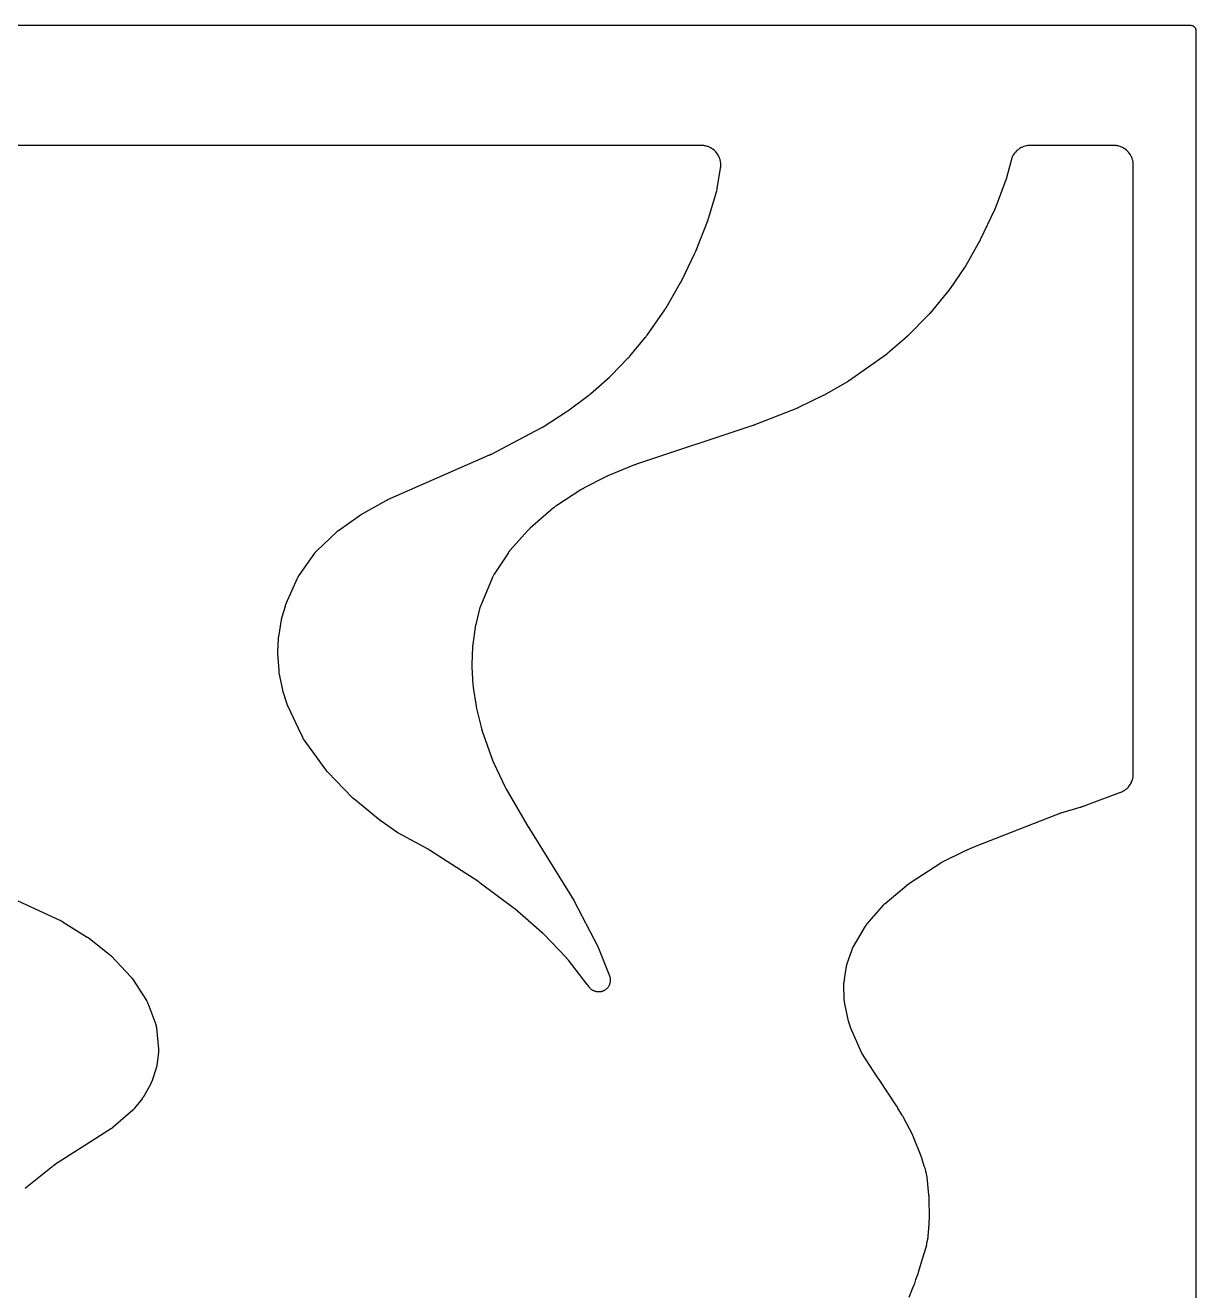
# Model space of a CAD drawing. Header units: millimetres. Extents: x 0 to 300, y 0 to 300.
# Drawn here: x 150 to 300.1, y 137.9 to 300.1 of the extents above; entities that cross this region are included whole.
import ezdxf

# ---------------------------------------------------------------- set-up
doc = ezdxf.new("R2010")
doc.units = ezdxf.units.MM
doc.layers.add('CUT', color=7, linetype='CONTINUOUS')

msp = doc.modelspace()

# ---------------------------------------------------------------- linework, layer by layer
at = {"layer": 'CUT'}
for points in [[(2.5578, 300.0625), (188.3057, 300.0625), (231.7327, 300.0625), (298.5245, 300.0625), (298.554, 300.0625), (299.4392, 300.0625), (299.5127, 300.0589), (299.5709, 300.0503), (299.6279, 300.036), (299.6833, 300.0162), (299.7365, 299.991), (299.7869, 299.9608), (299.8341, 299.9257), (299.8777, 299.8863), (299.9172, 299.8427), (299.9522, 299.7954), (299.9825, 299.745), (300.0076, 299.6918), (300.0274, 299.6365), (300.0417, 299.5794), (300.0504, 299.5212), (300.054, 299.4478), (300.054, 298.5625), (300.054, 297.442), (300.054, 109.8627)], [(263.331, 137.0648), (263.7799, 138.2602), (263.947, 138.6517), (263.9524, 138.6648), (263.9866, 138.7505), (263.9917, 138.7638), (264.032, 138.8723), (264.0368, 138.8857), (264.0669, 138.9729), (264.0714, 138.9864), (264.1769, 139.3172), (264.4306, 139.9929), (264.4349, 140.0048), (264.4622, 140.0824), (264.4663, 140.0944), (264.4985, 140.1925), (264.5023, 140.2046), (264.5263, 140.2832), (264.5298, 140.2954), (264.8444, 141.4109), (265.4659, 143.3604), (265.47, 143.3739), (265.496, 143.4624), (265.4998, 143.4761), (265.5141, 143.5296), (265.5208, 143.5572), (265.5599, 143.7372), (265.5653, 143.7651), (265.5745, 143.8197), (265.5767, 143.8337), (265.5898, 143.925), (265.5917, 143.9391), (265.6172, 144.152), (265.6428, 144.2425), (265.6467, 144.2573), (265.6712, 144.3534), (265.6748, 144.3683), (265.688, 144.4264), (265.6941, 144.4564), (265.7282, 144.6518), (265.7327, 144.682), (265.74, 144.7411), (265.7416, 144.7563), (265.7512, 144.8551), (265.7525, 144.8703), (265.8242, 145.876), (265.8593, 146.1685), (265.8613, 146.187), (265.872, 146.3078), (265.8733, 146.3264), (265.882, 146.4783), (265.8828, 146.4969), (265.886, 146.6181), (265.8862, 146.6367), (265.8857, 146.7378), (265.8997, 146.9344), (265.9005, 146.9471), (265.9046, 147.0303), (265.9051, 147.0431), (265.9081, 147.1476), (265.9083, 147.1604), (265.9089, 147.2437), (265.9089, 147.2565), (265.8727, 149.8047), (265.8722, 149.8214), (265.8678, 149.9276), (265.8674, 149.939), (265.8668, 149.9539), (265.8601, 150.0757), (265.8591, 150.0907), (265.8514, 150.1875), (265.85, 150.2024), (265.6129, 152.4617), (265.6114, 152.475), (265.6003, 152.5616), (265.5985, 152.5749), (265.5907, 152.6268), (265.5861, 152.6533), (265.5524, 152.8245), (265.5466, 152.8508), (265.5342, 152.9018), (265.5309, 152.9148), (265.5083, 152.9991), (265.5047, 153.0121), (265.4778, 153.1044), (265.4768, 153.1111), (265.4739, 153.1282), (265.4616, 153.1946), (265.4543, 153.2285), (265.4007, 153.447), (265.3914, 153.4804), (265.3716, 153.545), (265.3663, 153.5615), (265.3301, 153.6681), (265.3243, 153.6845), (265.2523, 153.8779), (264.9926, 154.7686), (264.9883, 154.7828), (264.9589, 154.875), (264.9542, 154.8891), (264.9145, 155.0038), (264.9095, 155.0178), (264.8756, 155.1083), (264.8702, 155.1222), (263.8854, 157.5675), (263.8798, 157.5809), (263.8425, 157.6675), (263.8366, 157.6808), (263.7871, 157.7884), (263.7808, 157.8015), (263.7394, 157.8862), (263.7328, 157.8992), (262.588, 160.1001), (262.5811, 160.1129), (262.5353, 160.196), (262.5281, 160.2087), (262.4681, 160.3116), (262.4606, 160.3241), (262.4108, 160.4048), (262.4029, 160.4172), (262.0994, 160.8836), (261.8723, 161.2995), (261.8658, 161.3111), (261.8226, 161.3863), (261.8158, 161.3978), (261.7594, 161.491), (261.7523, 161.5023), (261.7058, 161.5755), (261.6985, 161.5867), (259.4547, 164.9471), (259.3361, 165.1294), (259.2118, 165.3205), (258.7564, 166.0201), (257.2509, 168.3334), (255.8059, 171.6304), (255.8058, 171.6306), (255.8053, 171.6322), (255.7938, 171.6672), (255.5333, 172.4609), (255.145, 174.2744), (255.0822, 174.6561), (255.0753, 174.6983), (255.0726, 174.7145), (254.9995, 175.1592), (254.9466, 177.1074), (254.9463, 177.1174), (254.9461, 177.133), (254.9461, 177.1587), (254.9465, 177.1933), (254.9474, 177.2239), (254.9485, 177.2482), (254.9493, 177.2621), (254.9496, 177.2672), (254.952, 177.2972), (254.9584, 177.3639), (254.9631, 177.4038), (254.965, 177.4172), (254.9665, 177.4272), (255.1179, 178.4203), (255.2699, 179.4093), (255.2714, 179.4191), (255.274, 179.4344), (255.2785, 179.4596), (255.285, 179.4933), (255.2913, 179.5231), (255.2968, 179.5467), (255.2976, 179.5504), (255.298, 179.5518), (255.3057, 179.581), (255.3238, 179.6455), (255.3355, 179.6839), (255.3398, 179.6968), (255.343, 179.7063), (255.999, 181.622), (256.0027, 181.6325), (256.0077, 181.6467), (256.0237, 181.6884), (256.0522, 181.7572), (256.0613, 181.7782), (256.0743, 181.8053), (256.1077, 181.8716), (256.1287, 181.9109), (256.1361, 181.924), (256.1416, 181.9336), (257.7174, 184.6359), (257.7228, 184.6451), (257.7313, 184.6593), (257.7457, 184.6825), (257.7655, 184.7134), (257.7836, 184.7405), (257.7983, 184.7617), (257.8068, 184.7738), (257.81, 184.7782), (257.8291, 184.8039), (257.8727, 184.8602), (257.8996, 184.8933), (257.9089, 184.9043), (257.9159, 184.9124), (260.0129, 187.3151), (260.0189, 187.3219), (260.0282, 187.3323), (260.0438, 187.3494), (260.065, 187.372), (260.0841, 187.3918), (260.0995, 187.4072), (260.1084, 187.416), (260.1117, 187.4193), (260.1314, 187.4379), (260.1756, 187.4785), (260.2027, 187.5024), (260.212, 187.5103), (260.2189, 187.5161), (263.2485, 190.0318), (263.2586, 190.0401), (263.2824, 190.0592), (263.2927, 190.0674), (263.3053, 190.0772), (263.3157, 190.0852), (263.34, 190.1037), (263.3505, 190.1116), (263.3626, 190.1205), (263.3732, 190.1282), (263.3981, 190.1459), (263.4088, 190.1535), (263.4219, 190.1626), (263.4328, 190.1699), (263.4581, 190.187), (263.4691, 190.1942), (267.3568, 192.7221), (267.3675, 192.729), (267.3926, 192.7448), (267.4034, 192.7515), (267.4167, 192.7596), (267.4276, 192.7662), (267.4532, 192.7813), (267.4642, 192.7877), (267.4769, 192.795), (267.488, 192.8013), (267.514, 192.8157), (267.5252, 192.8217), (267.5389, 192.8291), (267.5502, 192.835), (267.5765, 192.8487), (267.5879, 192.8544), (270.459, 194.2889), (271.7155, 194.8094), (282.1265, 198.8949), (282.6687, 199.1067), (282.6749, 199.109), (282.6976, 199.117), (282.7073, 199.1204), (282.7186, 199.1242), (282.7283, 199.1274), (282.7512, 199.1349), (282.761, 199.1381), (282.773, 199.1419), (282.7828, 199.1449), (282.8059, 199.1519), (282.8157, 199.1548), (285.2282, 199.8546), (285.2379, 199.8576), (285.3054, 199.8784), (285.3158, 199.8817), (285.3994, 199.9091), (285.4095, 199.9126), (285.4752, 199.9354), (285.4859, 199.9393), (285.5382, 199.9586), (285.5875, 199.9749), (285.5981, 199.9786), (285.6669, 200.0028), (285.6781, 200.0069), (286.4257, 200.2868), (290.3242, 201.7284), (290.3298, 201.7306), (290.3686, 201.7454), (290.3748, 201.7477), (290.4699, 201.7852), (290.4971, 201.7967), (290.6672, 201.8736), (290.7188, 201.8999), (290.8744, 201.9892), (290.9226, 202.02), (291.0703, 202.1247), (291.1153, 202.16), (291.2523, 202.2782), (291.2938, 202.3176), (291.419, 202.4483), (291.4565, 202.4915), (291.5686, 202.6336), (291.6019, 202.6802), (291.6999, 202.8323), (291.7286, 202.8818), (291.8117, 203.0426), (291.8356, 203.0946), (291.903, 203.2626), (291.9217, 203.3166), (291.9728, 203.4902), (291.9864, 203.5458), (292.0207, 203.7235), (292.0289, 203.7802), (292.0463, 203.9628), (292.0484, 203.9914), (292.0511, 204.0472), (292.0516, 204.0615), (292.0538, 204.1545), (292.054, 204.1688), (292.054, 204.187), (292.054, 204.3711), (292.054, 204.3712), (292.054, 267.6893), (292.054, 267.7152), (292.054, 282.1054), (292.0538, 282.1201), (292.0514, 282.2158), (292.0509, 282.2305), (292.0481, 282.2879), (292.0459, 282.3173), (292.0274, 282.5051), (292.0188, 282.5634), (291.9825, 282.7459), (291.9681, 282.8031), (291.9141, 282.9812), (291.8943, 283.0366), (291.823, 283.2086), (291.7979, 283.2618), (291.7101, 283.426), (291.6798, 283.4765), (291.5764, 283.6313), (291.5413, 283.6786), (291.4233, 283.8225), (291.3837, 283.8661), (291.2521, 283.9977), (291.2085, 284.0373), (291.0646, 284.1554), (291.0173, 284.1904), (290.8625, 284.2939), (290.812, 284.3241), (290.6478, 284.4119), (290.5946, 284.4371), (290.4226, 284.5083), (290.3672, 284.5281), (290.189, 284.5822), (290.1319, 284.5965), (289.9493, 284.6328), (289.8911, 284.6414), (289.7033, 284.6599), (289.6739, 284.6621), (289.6165, 284.6649), (289.6018, 284.6654), (289.5061, 284.6678), (289.4914, 284.668), (278.8856, 284.668), (278.8704, 284.6678), (278.7719, 284.6653), (278.7568, 284.6647), (278.6977, 284.6617), (278.6674, 284.6594), (278.4741, 284.6398), (278.4142, 284.6307), (278.2264, 284.5922), (278.1677, 284.577), (277.9849, 284.5198), (277.928, 284.4988), (277.7518, 284.4234), (277.6973, 284.3968), (277.5297, 284.304), (277.4782, 284.272), (277.3207, 284.1628), (277.2727, 284.1257), (277.1271, 284.0012), (277.083, 283.9595), (276.9507, 283.8209), (276.9111, 283.7749), (276.7935, 283.6237), (276.7587, 283.574), (276.6569, 283.4116), (276.6274, 283.3587), (276.5425, 283.1869), (276.5184, 283.1313), (276.4504, 282.9493), (276.4405, 282.9206), (276.4226, 282.8642), (276.4182, 282.8497), (276.3907, 282.755), (276.3867, 282.7404), (275.7978, 280.497), (275.7947, 280.4854), (275.7872, 280.4586), (275.784, 280.447), (275.7799, 280.433), (275.7765, 280.4216), (275.7683, 280.3949), (275.7647, 280.3835), (275.7605, 280.3704), (275.7568, 280.359), (275.748, 280.3325), (275.7441, 280.3212), (275.7393, 280.3075), (275.7352, 280.2962), (275.7257, 280.27), (275.7215, 280.2588), (274.3224, 276.5757), (274.3199, 276.5691), (274.3139, 276.5536), (274.3113, 276.547), (274.305, 276.5312), (274.3017, 276.5231), (274.294, 276.5043), (274.2907, 276.4962), (274.2868, 276.4869), (274.2833, 276.4789), (274.2752, 276.4601), (274.2717, 276.4521), (274.2699, 276.4481), (274.2657, 276.4386), (274.2556, 276.4167), (274.2512, 276.4073), (272.4348, 272.5556), (272.4319, 272.5494), (272.425, 272.5351), (272.422, 272.5289), (272.4149, 272.5144), (272.4112, 272.5069), (272.4024, 272.4895), (272.3987, 272.4821), (272.3943, 272.4735), (272.3904, 272.4661), (272.3813, 272.4488), (272.3774, 272.4414), (272.3754, 272.4376), (272.3706, 272.4289), (272.3595, 272.4087), (272.3547, 272.4001), (270.5375, 269.1891), (270.5324, 269.1802), (270.5202, 269.1593), (270.515, 269.1504), (270.5086, 269.1397), (270.5033, 269.1309), (270.4908, 269.1105), (270.4854, 269.1018), (270.4791, 269.0917), (270.4736, 269.0831), (270.4606, 269.0629), (270.4549, 269.0543), (270.448, 269.0438), (270.4423, 269.0352), (270.4289, 269.0154), (270.423, 269.0069), (268.5554, 266.3146), (268.55, 266.3069), (268.5373, 266.289), (268.5318, 266.2813), (268.525, 266.272), (268.5195, 266.2644), (268.5064, 266.2468), (268.5007, 266.2393), (268.4942, 266.2306), (268.4885, 266.2231), (268.475, 266.2058), (268.4692, 266.1984), (268.4621, 266.1893), (268.4562, 266.182), (268.4424, 266.1649), (268.4364, 266.1576), (265.9542, 263.1512), (265.948, 263.1438), (265.9335, 263.1266), (265.9273, 263.1193), (265.9196, 263.1104), (265.9132, 263.1031), (265.8984, 263.0863), (265.892, 263.0791), (265.8845, 263.0708), (265.8781, 263.0637), (265.8628, 263.0472), (265.8563, 263.0401), (265.8482, 263.0316), (265.8416, 263.0246), (265.826, 263.0084), (265.8193, 263.0014), (263.115, 260.2448), (263.1086, 260.2384), (263.0937, 260.2235), (263.0873, 260.2172), (263.0794, 260.2095), (263.073, 260.2032), (263.0578, 260.1886), (263.0513, 260.1824), (263.0437, 260.1753), (263.0371, 260.1691), (263.0216, 260.1549), (263.015, 260.1488), (263.0068, 260.1414), (263.0001, 260.1354), (262.9843, 260.1214), (262.9775, 260.1155), (260.5835, 258.0376), (260.5749, 258.0302), (260.5546, 258.0131), (260.5458, 258.0058), (260.5351, 257.9969), (260.5263, 257.9897), (260.5056, 257.9731), (260.4967, 257.966), (260.4864, 257.958), (260.4774, 257.951), (260.4563, 257.9349), (260.4472, 257.9281), (260.436, 257.9198), (260.4269, 257.9131), (260.4054, 257.8975), (260.3961, 257.8909), (255.5253, 254.4599), (255.5164, 254.4537), (255.4955, 254.4394), (255.4865, 254.4333), (255.4755, 254.4259), (255.4665, 254.4199), (255.4452, 254.4061), (255.4361, 254.4002), (255.4256, 254.3935), (255.4164, 254.3878), (255.3948, 254.3745), (255.3855, 254.3688), (255.3742, 254.362), (255.3648, 254.3564), (255.343, 254.3437), (255.3335, 254.3382), (252.421, 252.6816), (252.4159, 252.6787), (252.4039, 252.672), (252.3987, 252.6691), (252.3864, 252.6623), (252.3801, 252.6589), (252.3652, 252.6508), (252.3588, 252.6474), (252.3515, 252.6435), (252.345, 252.6401), (252.33, 252.6323), (252.3236, 252.629), (252.3203, 252.6273), (252.3126, 252.6234), (252.2947, 252.6145), (252.287, 252.6107), (249.148, 251.0834), (249.1416, 251.0804), (249.1268, 251.0733), (249.1205, 251.0703), (249.1054, 251.0632), (249.0976, 251.0596), (249.0793, 251.0513), (249.0715, 251.0478), (249.0624, 251.0437), (249.0545, 251.0403), (249.036, 251.0323), (249.0281, 251.0289), (249.0241, 251.0272), (249.0146, 251.0233), (248.9926, 251.0143), (248.9831, 251.0105), (243.4155, 248.811), (243.4107, 248.8091), (243.3994, 248.8048), (243.3946, 248.8029), (243.3831, 248.7985), (243.3772, 248.7963), (243.3634, 248.7911), (243.3574, 248.7889), (243.3505, 248.7864), (243.3446, 248.7842), (243.3306, 248.7793), (243.3254, 248.7774), (243.3141, 248.7735), (243.2979, 248.768), (243.2907, 248.7656), (228.341, 243.8149), (228.3312, 243.8116), (228.263, 243.7877), (228.2526, 243.784), (228.1682, 243.7526), (228.158, 243.7487), (228.0918, 243.7227), (228.081, 243.7184), (224.7, 242.3157), (224.6899, 242.3114), (224.6199, 242.2809), (224.6091, 242.2761), (224.5226, 242.2363), (224.5122, 242.2313), (224.4444, 242.1986), (224.4334, 242.1931), (221.5638, 240.7318), (221.5496, 240.7243), (221.4581, 240.6746), (221.4441, 240.6667), (221.3309, 240.6013), (221.3172, 240.5931), (221.2285, 240.5385), (221.2149, 240.5299), (218.1329, 238.52), (218.1163, 238.5087), (218.0093, 238.4337), (217.993, 238.4219), (217.862, 238.3233), (217.8461, 238.3109), (217.7444, 238.2289), (217.7289, 238.216), (214.7446, 235.6407), (214.7302, 235.6278), (214.6377, 235.5426), (214.6237, 235.5293), (214.5111, 235.4187), (214.4975, 235.405), (214.4107, 235.314), (214.3976, 235.2998), (212.1801, 232.821), (212.1728, 232.8128), (212.1228, 232.7548), (212.1155, 232.7461), (212.0834, 232.7074), (212.0684, 232.6885), (211.9768, 232.5687), (211.9631, 232.5499), (211.9398, 232.5169), (211.9336, 232.5079), (211.8912, 232.4453), (211.8844, 232.435), (210.1268, 229.7209), (210.1197, 229.7096), (210.0742, 229.6358), (210.0673, 229.6243), (210.0409, 229.5793), (210.0279, 229.556), (209.9469, 229.4025), (209.935, 229.3786), (209.9127, 229.3314), (209.9071, 229.3193), (209.8718, 229.24), (209.8666, 229.2277), (208.3945, 225.7124), (208.3905, 225.7026), (208.3632, 225.6338), (208.3592, 225.6236), (208.3421, 225.5781), (208.3342, 225.5561), (208.2882, 225.4179), (208.2815, 225.3964), (208.2705, 225.3589), (208.2677, 225.3487), (208.2484, 225.2782), (208.2454, 225.2667), (207.7438, 223.2741), (207.7401, 223.2586), (207.7175, 223.1575), (207.7142, 223.1419), (207.6892, 223.0143), (207.6864, 222.9986), (207.6692, 222.8964), (207.6667, 222.8807), (207.3694, 220.7753), (207.3675, 220.7601), (207.3561, 220.6611), (207.3545, 220.6458), (207.3434, 220.5212), (207.3422, 220.5059), (207.3359, 220.4065), (207.3351, 220.3911), (207.2515, 218.1953), (207.2511, 218.1806), (207.2498, 218.0857), (207.2498, 218.071), (207.2511, 217.9518), (207.2514, 217.9372), (207.2547, 217.8422), (207.2554, 217.8276), (207.3913, 215.5427), (207.3923, 215.5289), (207.3997, 215.4394), (207.401, 215.4256), (207.4128, 215.3135), (207.4145, 215.2998), (207.426, 215.2108), (207.4279, 215.1971), (207.789, 212.832), (207.7911, 212.8192), (207.8055, 212.7364), (207.8079, 212.7237), (207.8283, 212.6201), (207.831, 212.6075), (207.849, 212.5254), (207.8519, 212.5128), (208.4367, 210.0994), (208.4404, 210.0848), (208.4659, 209.9901), (208.47, 209.9756), (208.5049, 209.8577), (208.5094, 209.8433), (208.5395, 209.7501), (208.5444, 209.7358), (209.8988, 205.8854), (209.9044, 205.87), (209.9424, 205.7709), (209.9484, 205.7557), (209.9994, 205.6326), (210.0058, 205.6176), (210.0491, 205.5207), (210.056, 205.5058), (211.4881, 202.5193), (211.4929, 202.5097), (211.5263, 202.4431), (211.5315, 202.4328), (211.5748, 202.3506), (211.5801, 202.3407), (211.6155, 202.2764), (211.6214, 202.2659), (214.3386, 197.5532), (214.341, 197.549), (214.3582, 197.5197), (214.3609, 197.5152), (214.3826, 197.4789), (214.3853, 197.4745), (214.4027, 197.446), (214.4056, 197.4413), (220.2889, 188.0068), (220.2938, 187.9988), (220.3052, 187.9801), (220.31, 187.9721), (220.3159, 187.9623), (220.3206, 187.9542), (220.3316, 187.9353), (220.3363, 187.9272), (220.3416, 187.9178), (220.3462, 187.9096), (220.3568, 187.8904), (220.3613, 187.8822), (220.3667, 187.8721), (220.3711, 187.8639), (220.3813, 187.8445), (220.3856, 187.8362), (223.383, 181.9975), (223.3877, 181.9881), (223.3987, 181.9661), (223.4034, 181.9566), (223.409, 181.9451), (223.4135, 181.9355), (223.424, 181.9133), (223.4284, 181.9037), (223.4334, 181.8927), (223.4377, 181.883), (223.4477, 181.8605), (223.4519, 181.8509), (223.4569, 181.839), (223.461, 181.8293), (223.4704, 181.8066), (223.4744, 181.7968), (224.8873, 178.2652), (224.9027, 178.2238), (224.929, 178.1474), (224.9535, 178.0628), (224.9671, 178.0057), (224.9833, 177.919), (224.9912, 177.8608), (224.9988, 177.773), (225.001, 177.7143), (225, 177.6262), (224.9965, 177.5676), (224.9868, 177.4799), (224.9776, 177.422), (224.9594, 177.3357), (224.9445, 177.2789), (224.918, 177.1948), (224.8976, 177.1398), (224.863, 177.0587), (224.8373, 177.0059), (224.7949, 176.9286), (224.7642, 176.8786), (224.7144, 176.8058), (224.679, 176.759), (224.6223, 176.6915), (224.5825, 176.6484), (224.5195, 176.5867), (224.4756, 176.5477), (224.4069, 176.4925), (224.3594, 176.458), (224.2856, 176.4097), (224.2349, 176.38), (224.1568, 176.3393), (224.1034, 176.3147), (224.0217, 176.2817), (223.9662, 176.2625), (223.8816, 176.2377), (223.8245, 176.224), (223.7379, 176.2076), (223.6797, 176.1995), (223.5919, 176.1917), (223.5333, 176.1893), (223.4451, 176.1901), (223.3865, 176.1935), (223.2988, 176.203), (223.2409, 176.2121), (223.1545, 176.2301), (223.0977, 176.2448), (223.0136, 176.2711), (222.9585, 176.2914), (222.8773, 176.3258), (222.8245, 176.3514), (222.747, 176.3936), (222.697, 176.4242), (222.624, 176.4737), (222.5772, 176.5091), (222.5095, 176.5656), (222.4663, 176.6053), (222.4044, 176.6682), (222.3654, 176.712), (222.31, 176.7805), (222.2623, 176.8458), (222.2372, 176.882), (222.214, 176.9174), (222.2052, 176.9305), (222.1318, 177.0358), (222.1227, 177.0486), (222.0621, 177.131), (222.0526, 177.1436), (219.6375, 180.2543), (219.6279, 180.2665), (219.5641, 180.3444), (219.5541, 180.3562), (219.4715, 180.4519), (219.4613, 180.4635), (219.3935, 180.5381), (219.383, 180.5494), (216.4836, 183.5788), (216.474, 183.5886), (216.4106, 183.6519), (216.4007, 183.6615), (216.3193, 183.7391), (216.3092, 183.7485), (216.243, 183.8088), (216.2327, 183.8179), (212.7464, 186.8477), (212.7382, 186.8547), (212.681, 186.9027), (212.6721, 186.91), (212.5996, 186.9684), (212.5907, 186.9754), (212.5326, 187.0205), (212.523, 187.0278), (208.3346, 190.1425), (208.327, 190.148), (208.2744, 190.1859), (208.2663, 190.1917), (208.2, 190.2377), (208.1919, 190.2433), (208.1389, 190.2788), (208.1301, 190.2846), (201.7987, 194.3737), (201.7896, 194.3795), (201.7258, 194.419), (201.7159, 194.425), (201.6355, 194.4728), (201.6257, 194.4785), (201.5614, 194.5151), (201.5508, 194.521), (197.8444, 196.5316), (197.8333, 196.5377), (197.8075, 196.5522), (197.7965, 196.5585), (197.7831, 196.5663), (197.7721, 196.5727), (197.7467, 196.5879), (197.7358, 196.5945), (197.7233, 196.6023), (197.7125, 196.609), (197.6875, 196.625), (197.6768, 196.6319), (197.6639, 196.6404), (197.6533, 196.6475), (197.6287, 196.6641), (197.6182, 196.6714), (195.6297, 198.0612), (195.6241, 198.0651), (195.6111, 198.0744), (195.6055, 198.0783), (195.5923, 198.0879), (195.5855, 198.0929), (195.5697, 198.1045), (195.563, 198.1095), (195.5552, 198.1153), (195.5485, 198.1204), (195.5329, 198.1323), (195.5263, 198.1374), (195.5229, 198.1401), (195.5151, 198.1462), (195.4969, 198.1607), (195.4892, 198.167), (192.108, 200.9273), (192.0978, 200.9357), (192.0744, 200.9554), (192.0644, 200.9639), (192.0524, 200.9743), (192.0426, 200.9829), (192.0198, 201.0032), (192.0101, 201.012), (191.9991, 201.0222), (191.9895, 201.0311), (191.9673, 201.0521), (191.9579, 201.0611), (191.9464, 201.0723), (191.9371, 201.0815), (191.9155, 201.1031), (191.9064, 201.1124), (188.7728, 204.3456), (188.7616, 204.3573), (188.7358, 204.385), (188.7248, 204.397), (188.7115, 204.4117), (188.7008, 204.4238), (188.6759, 204.4524), (188.6653, 204.4648), (188.6534, 204.479), (188.6431, 204.4916), (188.6193, 204.521), (188.6092, 204.5338), (188.597, 204.5494), (188.5872, 204.5623), (188.5644, 204.5926), (188.5548, 204.6057), (185.7431, 208.4995), (185.7372, 208.5077), (185.7282, 208.5204), (185.7137, 208.5418), (185.6945, 208.5706), (185.6779, 208.5966), (185.6651, 208.6174), (185.6579, 208.6293), (185.6553, 208.6338), (185.6403, 208.66), (185.6079, 208.719), (185.5893, 208.7547), (185.5833, 208.767), (185.5789, 208.776), (185.389, 209.173), (185.3739, 209.2045), (183.6782, 212.7493), (183.6713, 212.7639), (183.6556, 212.7983), (183.649, 212.813), (183.6412, 212.8311), (183.6349, 212.846), (183.6204, 212.8809), (183.6144, 212.8959), (183.6076, 212.9132), (183.6018, 212.9283), (183.5886, 212.9637), (183.5831, 212.9789), (183.5766, 212.9975), (183.5714, 213.0128), (183.5595, 213.0486), (183.5545, 213.064), (183.0617, 214.6438), (183.0582, 214.6554), (183.0502, 214.6824), (183.0468, 214.6941), (183.0428, 214.7083), (183.0396, 214.7199), (183.0322, 214.7472), (183.0292, 214.7589), (183.0258, 214.7724), (183.0229, 214.7842), (183.0163, 214.8116), (183.0135, 214.8234), (183.0103, 214.8378), (183.0077, 214.8497), (183.0019, 214.8773), (182.9994, 214.8892), (182.5652, 217.0904), (182.5625, 217.1045), (182.5566, 217.1375), (182.5541, 217.1516), (182.5513, 217.1689), (182.5491, 217.1831), (182.5441, 217.2163), (182.5422, 217.2306), (182.54, 217.2469), (182.5382, 217.2612), (182.5344, 217.2945), (182.5329, 217.3088), (182.5311, 217.3262), (182.5298, 217.3405), (182.527, 217.3739), (182.526, 217.3883), (182.3801, 219.5621), (182.3793, 219.575), (182.3777, 219.6052), (182.3771, 219.6181), (182.3765, 219.6339), (182.3761, 219.6468), (182.3754, 219.677), (182.3752, 219.6899), (182.375, 219.7048), (182.375, 219.7177), (182.3751, 219.7479), (182.3753, 219.7609), (182.3756, 219.7767), (182.3759, 219.7896), (182.377, 219.8198), (182.3775, 219.8327), (182.4538, 221.4209), (182.4545, 221.4339), (182.4564, 221.4643), (182.4573, 221.4773), (182.4585, 221.4931), (182.4596, 221.5061), (182.4624, 221.5364), (182.4637, 221.5494), (182.4653, 221.5643), (182.4667, 221.5772), (182.4704, 221.6074), (182.4721, 221.6203), (182.4742, 221.6361), (182.476, 221.649), (182.4806, 221.6791), (182.4826, 221.692), (182.8406, 223.8568), (182.8428, 223.8695), (182.8481, 223.899), (182.8505, 223.9117), (182.8535, 223.9271), (182.856, 223.9397), (182.8622, 223.969), (182.8649, 223.9816), (182.8681, 223.996), (182.871, 224.0086), (182.878, 224.0377), (182.8811, 224.0502), (182.885, 224.0654), (182.8883, 224.0779), (182.8961, 224.1068), (182.8995, 224.1192), (183.3355, 225.6458), (183.3401, 225.6612), (183.351, 225.6971), (183.3559, 225.7124), (183.3619, 225.7311), (183.367, 225.7463), (183.3792, 225.7818), (183.3846, 225.7969), (183.3909, 225.8142), (183.3966, 225.8293), (183.41, 225.8643), (183.416, 225.8792), (183.4233, 225.8974), (183.4295, 225.9123), (183.4442, 225.9468), (183.4507, 225.9615), (184.9098, 229.2191), (184.9143, 229.2288), (184.9212, 229.2438), (184.933, 229.2684), (184.9494, 229.3012), (184.9644, 229.33), (184.9768, 229.3527), (184.984, 229.3655), (184.9867, 229.3703), (185.0029, 229.3978), (185.0401, 229.4583), (185.0633, 229.4941), (185.0714, 229.506), (185.0775, 229.5147), (187.1196, 232.4334), (187.1261, 232.4426), (187.1349, 232.4549), (187.162, 232.4906), (187.2085, 232.549), (187.2296, 232.5745), (187.2516, 232.5991), (187.3024, 232.6539), (187.3337, 232.686), (187.3445, 232.6966), (187.3526, 232.7044), (189.9224, 235.1524), (189.9273, 235.157), (189.9388, 235.1677), (189.9409, 235.1697), (189.9635, 235.1901), (190.0096, 235.2302), (190.0255, 235.2437), (190.0484, 235.2618), (190.1098, 235.3085), (190.1365, 235.3281), (192.7853, 237.1949), (192.7947, 237.2014), (192.8167, 237.2165), (192.8262, 237.2229), (192.8377, 237.2306), (192.8472, 237.2368), (192.8694, 237.2513), (192.879, 237.2574), (192.8901, 237.2644), (192.8997, 237.2704), (192.9224, 237.2843), (192.9321, 237.2902), (192.944, 237.2973), (192.9539, 237.3031), (192.9769, 237.3164), (192.9867, 237.3221), (196.2799, 239.1754), (196.2896, 239.1808), (196.3123, 239.1932), (196.322, 239.1985), (196.334, 239.2048), (196.3438, 239.2099), (196.3668, 239.2218), (196.3767, 239.2268), (196.3881, 239.2325), (196.398, 239.2374), (196.4213, 239.2487), (196.4313, 239.2534), (196.4435, 239.2592), (196.4536, 239.2638), (196.4771, 239.2745), (196.4873, 239.279), (209.5199, 245.0073), (209.5289, 245.0113), (209.591, 245.0398), (209.6005, 245.0443), (209.6772, 245.0811), (209.6865, 245.0857), (209.7466, 245.1159), (209.7564, 245.1209), (216.1202, 248.4634), (216.1316, 248.4695), (216.2051, 248.5101), (216.2163, 248.5165), (216.3075, 248.5695), (216.3186, 248.5761), (216.3903, 248.6199), (216.4012, 248.6267), (219.3481, 250.5147), (219.3566, 250.5202), (219.4153, 250.5592), (219.4243, 250.5653), (219.4966, 250.6153), (219.5053, 250.6214), (219.5617, 250.662), (219.5709, 250.6687), (222.2431, 252.6646), (222.2519, 252.6712), (222.3123, 252.7181), (222.3215, 252.7254), (222.3956, 252.7853), (222.4046, 252.7927), (222.4622, 252.8411), (222.4716, 252.8491), (224.8894, 254.9669), (224.8984, 254.975), (224.9566, 255.0281), (224.9655, 255.0364), (225.0372, 255.1045), (225.0459, 255.113), (225.1019, 255.1684), (225.1105, 255.177), (227.3036, 257.4361), (227.3113, 257.4443), (227.365, 257.5017), (227.3732, 257.5106), (227.4386, 257.5834), (227.4464, 257.5924), (227.497, 257.651), (227.5052, 257.6607), (229.5271, 260.1073), (229.5348, 260.1169), (229.5847, 260.1798), (229.5922, 260.1895), (229.6531, 260.2698), (229.6605, 260.2797), (229.7077, 260.3446), (229.7149, 260.3546), (231.9755, 263.6008), (231.9824, 263.611), (232.0266, 263.6772), (232.0332, 263.6875), (232.087, 263.7718), (232.0935, 263.7822), (232.1349, 263.8503), (232.1412, 263.8608), (233.9734, 267.0124), (233.9788, 267.022), (234.0159, 267.0885), (234.0215, 267.0988), (234.0661, 267.1826), (234.0714, 267.1929), (234.1054, 267.2598), (234.1108, 267.2708), (235.8369, 270.8525), (235.8415, 270.8622), (235.8726, 270.9299), (235.8774, 270.9404), (235.9146, 271.0255), (235.919, 271.0359), (235.9471, 271.1037), (235.9516, 271.1149), (237.5308, 275.1481), (237.5353, 275.1599), (237.5634, 275.2364), (237.5676, 275.2482), (237.6009, 275.3451), (237.6049, 275.357), (237.6298, 275.4346), (237.6335, 275.4466), (238.6056, 278.7098), (238.6107, 278.7279), (238.6419, 278.8462), (238.6465, 278.8644), (238.681, 279.014), (238.6849, 279.0324), (238.7087, 279.1524), (238.712, 279.1709), (239.1305, 281.6991), (239.1327, 281.7134), (239.1458, 281.8064), (239.1477, 281.8207), (239.1542, 281.8768), (239.1568, 281.9056), (239.1694, 282.0905), (239.1705, 282.1483), (239.1652, 282.331), (239.1608, 282.3886), (239.138, 282.5699), (239.128, 282.6269), (239.0879, 282.8052), (239.0725, 282.8609), (239.0154, 283.0345), (238.9947, 283.0885), (238.9211, 283.2558), (238.8953, 283.3075), (238.806, 283.4669), (238.7754, 283.516), (238.6711, 283.6661), (238.6359, 283.7119), (238.5177, 283.8513), (238.4782, 283.8935), (238.3471, 284.0209), (238.3038, 284.0591), (238.1611, 284.1733), (238.1142, 284.2072), (237.9612, 284.3071), (237.9113, 284.3363), (237.7494, 284.421), (237.6969, 284.4453), (237.5276, 284.514), (237.473, 284.5331), (237.2979, 284.5852), (237.2417, 284.599), (237.0624, 284.6341), (237.0052, 284.6424), (236.8207, 284.6602), (236.7919, 284.6623), (236.7355, 284.665), (236.7211, 284.6655), (236.6271, 284.6678), (236.6127, 284.668), (182.2949, 284.668), (174.1709, 284.668), (129.5124, 284.668)], [(138.7367, 192.6153), (154.6008, 185.288), (154.6134, 185.282), (154.6426, 185.268), (154.6551, 185.2618), (154.6703, 185.2543), (154.6827, 185.2479), (154.7115, 185.233), (154.7238, 185.2265), (154.7378, 185.2189), (154.75, 185.2122), (154.7784, 185.1963), (154.7905, 185.1895), (154.8051, 185.1809), (154.8171, 185.1739), (154.845, 185.1572), (154.8568, 185.1499), (157.9482, 183.2275), (157.9592, 183.2206), (157.9845, 183.2043), (157.9953, 183.1973), (158.0084, 183.1886), (158.0191, 183.1814), (158.044, 183.1644), (158.0546, 183.157), (158.0667, 183.1485), (158.0772, 183.141), (158.1016, 183.1233), (158.112, 183.1156), (158.1246, 183.1062), (158.1349, 183.0984), (158.1587, 183.08), (158.1689, 183.072), (160.781, 180.998), (160.7935, 180.9879), (160.8225, 180.9641), (160.8348, 180.9537), (160.8497, 180.941), (160.8619, 180.9305), (160.8899, 180.9056), (160.9019, 180.8948), (160.9155, 180.8824), (160.9272, 180.8714), (160.9544, 180.8455), (160.9659, 180.8344), (160.9799, 180.8206), (160.9912, 180.8092), (161.0175, 180.7824), (161.0286, 180.7708), (163.5316, 178.1205), (163.5387, 178.113), (163.5495, 178.1012), (163.5671, 178.0816), (163.5903, 178.0549), (163.6105, 178.0309), (163.6262, 178.0115), (163.6351, 178.0004), (163.6383, 177.9963), (163.6569, 177.9717), (163.6974, 177.9163), (163.7209, 177.8825), (163.7286, 177.8709), (163.7343, 177.8623), (165.5172, 175.1047), (165.5238, 175.0943), (165.5326, 175.0803), (165.5576, 175.038), (165.5972, 174.9664), (165.6141, 174.9344), (165.6297, 174.9017), (165.6633, 174.8271), (165.6823, 174.7818), (165.6883, 174.7664), (165.6926, 174.7549), (166.7177, 171.9959), (166.721, 171.9869), (166.726, 171.9729), (166.734, 171.9497), (166.7443, 171.9184), (166.753, 171.8905), (166.7541, 171.8865), (166.7672, 171.8369), (166.783, 171.7687), (166.7957, 171.7034), (166.8029, 171.6569), (166.8081, 171.6183), (166.8095, 171.6057), (166.8105, 171.5962), (167.0861, 168.8603), (167.0873, 168.8472), (167.0888, 168.8295), (167.0918, 168.7769), (167.0942, 168.6891), (167.0944, 168.6503), (167.0929, 168.6115), (167.0876, 168.5239), (167.0828, 168.4714), (167.0807, 168.4538), (167.0791, 168.4407), (166.851, 166.7461), (166.8495, 166.7354), (166.847, 166.7189), (166.8426, 166.6917), (166.8361, 166.6553), (166.8298, 166.6231), (166.8243, 166.5977), (166.821, 166.5831), (166.8198, 166.5778), (166.8119, 166.5465), (166.7931, 166.4773), (166.7808, 166.4361), (166.7763, 166.4222), (166.773, 166.412), (166.2054, 164.7274), (166.202, 164.7175), (166.1967, 164.7022), (166.1875, 164.6771), (166.1746, 164.6436), (166.1627, 164.614), (166.1528, 164.5908), (166.147, 164.5775), (166.1449, 164.5726), (166.1317, 164.5442), (166.1012, 164.4816), (166.0821, 164.4444), (166.0753, 164.4321), (166.0703, 164.4229), (165.1319, 162.7476), (165.1283, 162.7413), (165.12, 162.7267), (165.1185, 162.724), (165.1017, 162.6961), (165.0671, 162.6407), (165.0549, 162.6218), (165.0371, 162.5963), (164.9886, 162.5296), (164.9673, 162.5014), (164.0129, 161.2919), (164.0063, 161.2836), (163.996, 161.2708), (163.9787, 161.2501), (163.9557, 161.2233), (163.9346, 161.1996), (163.9174, 161.1809), (163.9075, 161.1704), (163.9038, 161.1665), (163.8818, 161.1442), (163.8321, 161.0955), (163.8016, 161.067), (163.7911, 161.0576), (163.7833, 161.0507), (161.2523, 158.844), (161.2472, 158.8396), (161.2353, 158.8293), (161.2331, 158.8275), (161.2095, 158.8081), (161.1617, 158.77), (161.1451, 158.7571), (161.1215, 158.7401), (161.0579, 158.696), (161.0303, 158.6776), (153.7558, 154.0195), (153.7421, 154.0105), (153.6541, 153.9507), (153.6407, 153.9413), (153.5323, 153.8632), (153.5191, 153.8535), (153.4344, 153.7889), (153.4216, 153.7788), (150.0037, 151.0221), (149.994, 151.0142)]]:
    msp.add_lwpolyline(points, dxfattribs=at)

doc.saveas('drawing.dxf')
